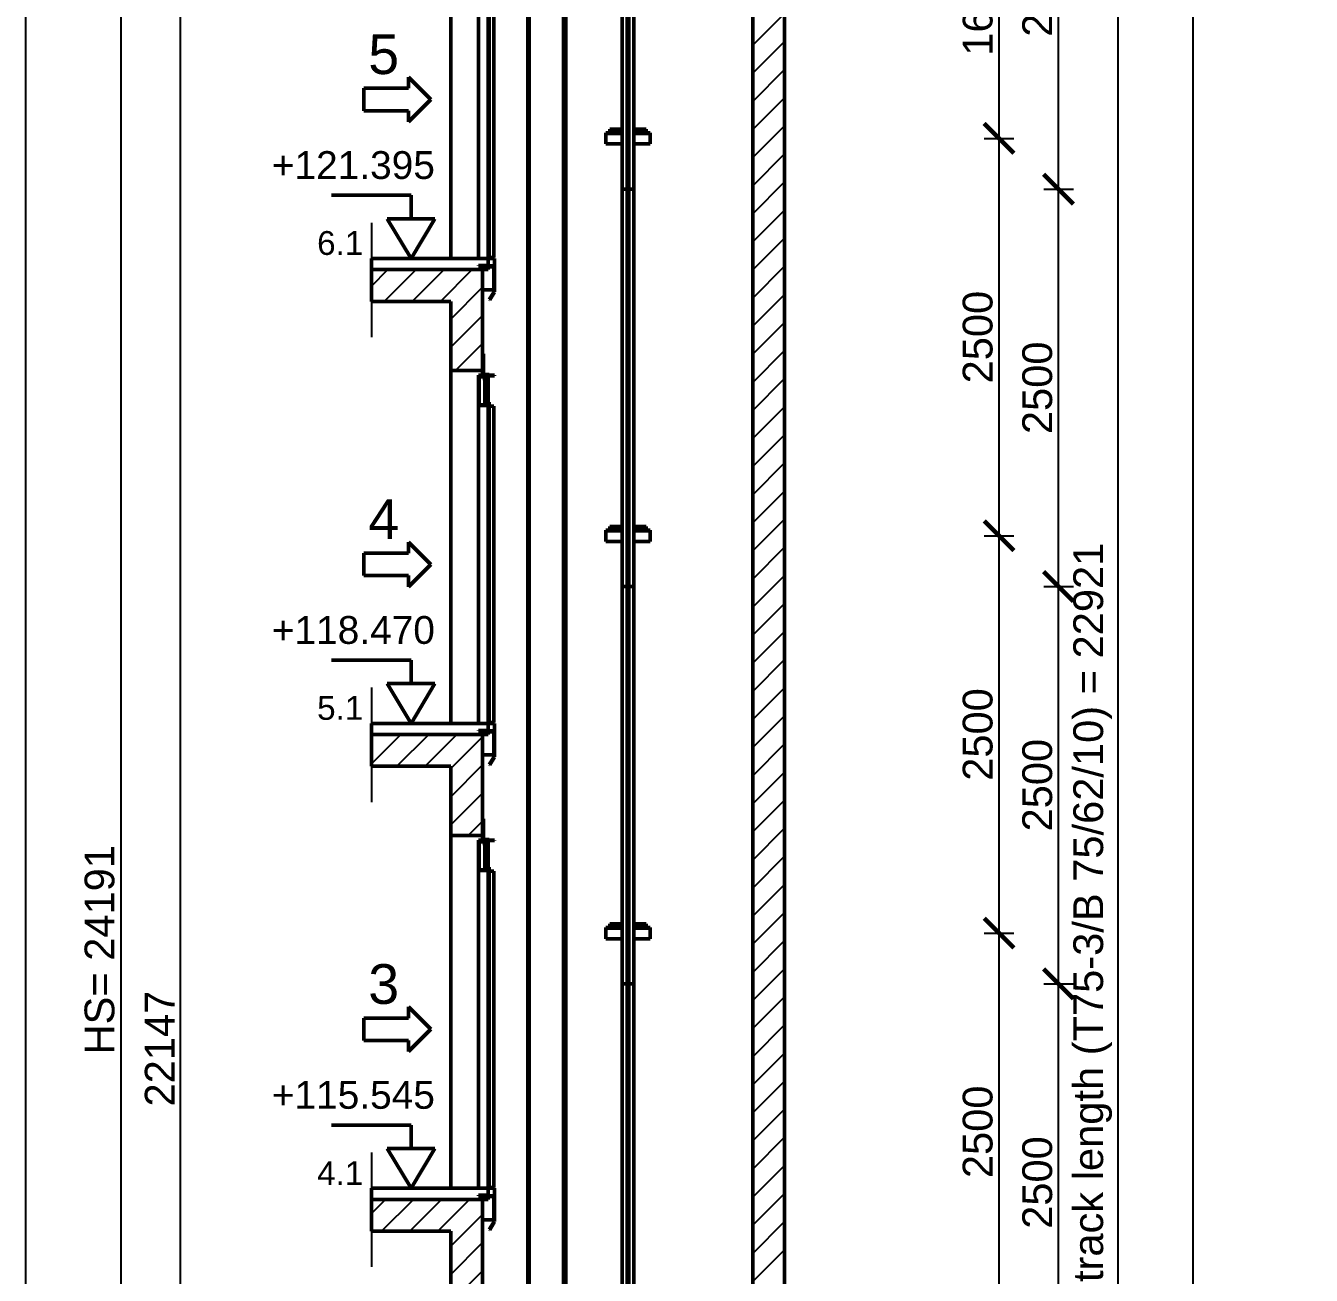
# Model space of a CAD drawing. Header units: millimetres. Extents: x -2854 to 202754, y -48725 to 27067.
# Drawn here: x 23936 to 32026, y 11479 to 19340 of the extents above; entities that cross this region are included whole.
import ezdxf
from ezdxf.enums import TextEntityAlignment as Align

# ---------------------------------------------------------------- set-up
doc = ezdxf.new("R2010")
doc.units = ezdxf.units.MM
doc.linetypes.add('AM_ISO08W050', pattern=[18, 12, -1.5, 3, -1.5])
for name, color, linetype, lineweight in [('AM_0', 7, 'Continuous', 50), ('AM_5', 3, 'Continuous', 25), ('AM_8', 1, 'Continuous', 25), ('LDCar-AM_0', 7, 'Continuous', 50), ('LDCar-AM_4', 3, 'Continuous', 25), ('LDDoorFixingPoints-AM_0', 7, 'Continuous', 50), ('LDElectricalComponents-AM_0', 7, 'Continuous', 50), ('LDGuides-AM_0', 7, 'Continuous', 50), ('LDRailBrackets-AM_0', 7, 'Continuous', 50), ('LDShaft-AM_0', 7, 'Continuous', 50), ('LDShaft-AM_4', 3, 'Continuous', 25), ('LDShaft-AM_5', 3, 'Continuous', 25), ('LDShaft-AM_7', 4, 'AM_ISO08W050', 25)]:
    doc.layers.add(name, color=color, linetype=linetype, lineweight=lineweight)
doc.layers.add('AM_VIEWS', color=1, linetype='Continuous', lineweight=25, plot=False)
doc.styles.add('LD', font='ARIALUNI.ttf')
doc.dimstyles.new('LIFT', dxfattribs={"dimtxt": 2.5, "dimasz": 2.5, "dimexe": 1.25, "dimexo": 0, "dimgap": 0.5, "dimtad": 1, "dimdec": 0, "dimzin": 1, "dimdsep": 46, "dimtxsty": 'LD', "dimblk": 'ARCHTICK', "dimcen": 0, "dimdle": 1, "dimclrd": 3, "dimclre": 3, "dimclrt": 4, "dimadec": 0, "dimazin": 0, "dimtp": 0.1, "dimtm": 0.1, "dimtfac": 0.71, "dimtdec": 0, "dimtix": 1, "dimtmove": 0, "dimatfit": 3, "dimfxl": 1, "dimtolj": 1, "dimarcsym": 0})

# ---------------------------------------------------------------- blocks, each defined once
blk = doc.blocks.new('LD_20260610085845_000000CB')
at = {"layer": 'LDShaft-AM_0'}
for p, q in [((1900, 0), (1900, 24391)), ((1700, 24191), (1700, 0)), ((-200, 18665), (-200, 16445)), ((-200, 16375), (-700, 16375)), ((-700, 16375), (-700, 16175)), ((-80, 16375), (-200, 16375)), ((0, 16375), (-80, 16375)), ((0, 15740), (0, 16375)), ((-700, 16175), (-200, 16175)), ((-200, 16175), (-200, 15740)), ((-200, 15740), (-200, 13520)), ((-200, 15740), (-80, 15740)), ((-80, 15740), (0, 15740)), ((0, 15710), (0, 15740)), ((-200, 13450), (-700, 13450)), ((-700, 13450), (-700, 13250)), ((-80, 13450), (-200, 13450)), ((0, 13450), (-80, 13450)), ((0, 12815), (0, 13450)), ((-700, 13250), (-200, 13250)), ((-200, 13250), (-200, 12815)), ((-200, 12815), (-200, 10595)), ((-200, 12815), (-80, 12815)), ((-80, 12815), (0, 12815)), ((0, 12785), (0, 12815)), ((-200, 10525), (-700, 10525)), ((-700, 10525), (-700, 10325)), ((-80, 10525), (-200, 10525)), ((0, 10525), (-80, 10525)), ((0, 9890), (0, 10525)), ((-700, 10325), (-200, 10325)), ((-200, 10325), (-200, 9890))]:
    blk.add_line(p, q, dxfattribs=at)
blk = doc.blocks.new('LD_20260610085845_000000EB')
at = {"layer": 'LDShaft-AM_4'}
blk.add_line((-700, 225), (-700, -495), dxfattribs=at)
blk = doc.blocks.new('LD_20260610085845_000000EC')
at = {"layer": 'LDShaft-AM_0'}
for p, q in [((35, 0), (0, 0)), ((0, 0), (0, -1)), ((35, -1), (35, 0)), ((0, -1), (35, -1)), ((0, -22.5), (0, -151)), ((71, -1), (35, -1)), ((71, -5), (35, -5)), ((35, -5), (71, -5)), ((71, -5), (71, -1)), ((71, -151), (71, -5)), ((0, -151), (71, -151))]:
    blk.add_line(p, q, dxfattribs=at)
blk = doc.blocks.new('LD_20260610085845_000000ED')
at = {"layer": 'LDCar-AM_0'}
for p, q in [((0, 2190), (0, 2000)), ((30, 2190), (0, 2190)), ((3, 2003), (3, 2187)), ((3, 2187), (27, 2187)), ((27, 2187), (27, 2170)), ((40, 2190), (30, 2190)), ((30, 2170), (30, 2190)), ((40, 2190), (40, 2010)), ((100, 2190), (40, 2190)), ((43, 2010), (43, 2187)), ((43, 2187), (100, 2187)), ((60, 2003), (60, 2187)), ((100, 2187), (100, 2190)), ((27, 2170), (30, 2170)), ((0, 2000), (0, 0)), ((0, 2000), (66.5, 2000)), ((63.5, 2003), (3, 2003)), ((40, 2010), (43, 2010)), ((60, 0), (60, 2000)), ((66.5, 2020), (63.5, 2020)), ((63.5, 2020), (63.5, 2003)), ((66.5, 2000), (66.5, 2020)), ((66.5, 1995), (66.5, 5)), ((95, 1995), (66.5, 1995)), ((95, 5), (95, 1995)), ((0, 0), (60, 0)), ((100, 0), (60, 0)), ((60, 0), (60, -44.5)), ((66.5, 5), (95, 5)), ((100, -47.5), (100, 0)), ((60, -44.5), (0, -44.5)), ((0, -44.5), (0, -47.5)), ((0, -47.5), (60, -47.5)), ((60, -47.5), (97, -47.5)), ((97, -47.5), (97, -210)), ((100, -210), (100, -47.5)), ((97.2, -210.2), (67.2, -259.2)), ((69.8, -260.8), (99.8, -211.8)), ((97, -210), (100, -210)), ((99.8, -211.8), (97.2, -210.2)), ((67.2, -259.2), (69.8, -260.8))]:
    blk.add_line(p, q, dxfattribs=at)
blk = doc.blocks.new('LD_20260610085845_000000EF')
at = {"layer": 'LDDoorFixingPoints-AM_0'}
for p, q in [((5, 35), (1, 35)), ((1, 35), (1, -100)), ((5, 35), (1, 35)), ((1, 35), (1, -100)), ((5, -96), (5, 35)), ((5, -96), (5, 35)), ((1, -100), (41, -100)), ((1, -100), (41, -100)), ((41, -96), (5, -96)), ((41, -96), (5, -96)), ((41, -100), (41, -96)), ((41, -100), (41, -96))]:
    blk.add_line(p, q, dxfattribs=at)
blk = doc.blocks.new('LD_20260610085845_000000F0')
at = {"layer": 'LDShaft-AM_0'}
for p, q in [((-200, 0), (-700, 0)), ((-700, 0), (-700, -70)), ((-80, 0), (-200, 0)), ((0, 0), (-80, 0)), ((35, 0), (0, 0)), ((35, -70), (35, 0)), ((-700, -70), (-200, -70)), ((-200, -70), (-80, -70)), ((-80, -70), (0, -70)), ((0, -70), (35, -70))]:
    blk.add_line(p, q, dxfattribs=at)
blk = doc.blocks.new('LD_ENTRY_FLOOR_L')
for p, q in [((-150, 250), (0, 0)), ((0, 0), (150, 250))]:
    blk.add_line(p, q)
at = {"layer": 'AM_0'}
for p, q in [((0, 397.7), (-500, 397.7)), ((0, 250), (0, 397.7)), ((150, 250), (-150, 250))]:
    blk.add_line(p, q, dxfattribs=at)
blk = doc.blocks.new('LD_20260610085845_000000F2')
at = {"layer": 'LDCar-AM_0'}
blk.add_blockref('LD_ENTRY_FLOOR_L', (0, 0), dxfattribs=at)
at = {"layer": 'LDCar-AM_0', "style": 'LD'}
blk.add_text('+115.545', height=175, dxfattribs=at).set_placement((150, 500), align=Align.RIGHT)
blk = doc.blocks.new('LD_ENTRY_L')
for p, q in [((0, 0), (-140.6, 140.6)), ((-140.6, 70.3), (-140.6, 140.6)), ((-421.5, -70.3), (-421.5, 70.3)), ((-140.6, 70.3), (-421.5, 70.3)), ((0, 0), (-140.6, -140.6)), ((-140.6, -70.3), (-421.5, -70.3)), ((-140.6, -140.6), (-140.6, -70.3))]:
    blk.add_line(p, q)
blk = doc.blocks.new('LD_20260610085845_000000F3')
at = {"layer": 'LDCar-AM_0'}
blk.add_blockref('LD_ENTRY_L', (0, 0), dxfattribs=at)
at = {"layer": 'LDCar-AM_0', "style": 'LD'}
blk.add_text('3', height=250, dxfattribs=at).set_placement((-200, 160), align=Align.RIGHT)
blk = doc.blocks.new('LD_20260610085845_000000F4')
at = {"layer": 'LDShaft-AM_4'}
blk.add_line((-700, 225), (-700, -495), dxfattribs=at)
blk = doc.blocks.new('LD_20260610085845_000000F5')
at = {"layer": 'LDShaft-AM_0'}
for p, q in [((35, 0), (0, 0)), ((0, 0), (0, -1)), ((35, -1), (35, 0)), ((0, -1), (35, -1)), ((0, -22.5), (0, -151)), ((71, -1), (35, -1)), ((71, -5), (35, -5)), ((35, -5), (71, -5)), ((71, -5), (71, -1)), ((71, -151), (71, -5)), ((0, -151), (71, -151))]:
    blk.add_line(p, q, dxfattribs=at)
blk = doc.blocks.new('LD_20260610085845_000000F6')
at = {"layer": 'LDCar-AM_0'}
for p, q in [((0, 2190), (0, 2000)), ((30, 2190), (0, 2190)), ((3, 2003), (3, 2187)), ((3, 2187), (27, 2187)), ((27, 2187), (27, 2170)), ((40, 2190), (30, 2190)), ((30, 2170), (30, 2190)), ((40, 2190), (40, 2010)), ((100, 2190), (40, 2190)), ((43, 2010), (43, 2187)), ((43, 2187), (100, 2187)), ((60, 2003), (60, 2187)), ((100, 2187), (100, 2190)), ((27, 2170), (30, 2170)), ((0, 2000), (0, 0)), ((0, 2000), (66.5, 2000)), ((63.5, 2003), (3, 2003)), ((40, 2010), (43, 2010)), ((60, 0), (60, 2000)), ((66.5, 2020), (63.5, 2020)), ((63.5, 2020), (63.5, 2003)), ((66.5, 2000), (66.5, 2020)), ((66.5, 1995), (66.5, 5)), ((95, 1995), (66.5, 1995)), ((95, 5), (95, 1995)), ((0, 0), (60, 0)), ((100, 0), (60, 0)), ((60, 0), (60, -44.5)), ((66.5, 5), (95, 5)), ((100, -47.5), (100, 0)), ((60, -44.5), (0, -44.5)), ((0, -44.5), (0, -47.5)), ((0, -47.5), (60, -47.5)), ((60, -47.5), (97, -47.5)), ((97, -47.5), (97, -210)), ((100, -210), (100, -47.5)), ((97.2, -210.2), (67.2, -259.2)), ((69.8, -260.8), (99.8, -211.8)), ((97, -210), (100, -210)), ((99.8, -211.8), (97.2, -210.2)), ((67.2, -259.2), (69.8, -260.8))]:
    blk.add_line(p, q, dxfattribs=at)
blk = doc.blocks.new('LD_20260610085845_000000F8')
at = {"layer": 'LDDoorFixingPoints-AM_0'}
for p, q in [((5, 35), (1, 35)), ((1, 35), (1, -100)), ((5, 35), (1, 35)), ((1, 35), (1, -100)), ((5, -96), (5, 35)), ((5, -96), (5, 35)), ((1, -100), (41, -100)), ((1, -100), (41, -100)), ((41, -96), (5, -96)), ((41, -96), (5, -96)), ((41, -100), (41, -96)), ((41, -100), (41, -96))]:
    blk.add_line(p, q, dxfattribs=at)
blk = doc.blocks.new('LD_20260610085845_000000F9')
at = {"layer": 'LDShaft-AM_0'}
for p, q in [((-200, 0), (-700, 0)), ((-700, 0), (-700, -70)), ((-80, 0), (-200, 0)), ((0, 0), (-80, 0)), ((35, 0), (0, 0)), ((35, -70), (35, 0)), ((-700, -70), (-200, -70)), ((-200, -70), (-80, -70)), ((-80, -70), (0, -70)), ((0, -70), (35, -70))]:
    blk.add_line(p, q, dxfattribs=at)
blk = doc.blocks.new('LD_20260610085845_000000FB')
at = {"layer": 'LDCar-AM_0'}
blk.add_blockref('LD_ENTRY_L', (0, 0), dxfattribs=at)
at = {"layer": 'LDCar-AM_0', "style": 'LD'}
blk.add_text('4', height=250, dxfattribs=at).set_placement((-200, 160), align=Align.RIGHT)
blk = doc.blocks.new('LD_20260610085845_000000FC')
at = {"layer": 'LDCar-AM_0'}
blk.add_blockref('LD_ENTRY_FLOOR_L', (0, 0), dxfattribs=at)
at = {"layer": 'LDCar-AM_0', "style": 'LD'}
blk.add_text('+118.470', height=175, dxfattribs=at).set_placement((150, 500), align=Align.RIGHT)
blk = doc.blocks.new('LD_20260610085845_000000FD')
at = {"layer": 'LDShaft-AM_4'}
blk.add_line((-700, 225), (-700, -495), dxfattribs=at)
blk = doc.blocks.new('LD_20260610085845_000000FE')
at = {"layer": 'LDShaft-AM_0'}
for p, q in [((35, 0), (0, 0)), ((0, 0), (0, -1)), ((35, -1), (35, 0)), ((0, -1), (35, -1)), ((0, -22.5), (0, -151)), ((71, -1), (35, -1)), ((71, -5), (35, -5)), ((35, -5), (71, -5)), ((71, -5), (71, -1)), ((71, -151), (71, -5)), ((0, -151), (71, -151))]:
    blk.add_line(p, q, dxfattribs=at)
blk = doc.blocks.new('LD_20260610085845_000000FF')
at = {"layer": 'LDCar-AM_0'}
for p, q in [((0, 2190), (0, 2000)), ((30, 2190), (0, 2190)), ((3, 2003), (3, 2187)), ((3, 2187), (27, 2187)), ((27, 2187), (27, 2170)), ((40, 2190), (30, 2190)), ((30, 2170), (30, 2190)), ((40, 2190), (40, 2010)), ((100, 2190), (40, 2190)), ((43, 2010), (43, 2187)), ((43, 2187), (100, 2187)), ((60, 2003), (60, 2187)), ((100, 2187), (100, 2190)), ((27, 2170), (30, 2170)), ((0, 2000), (0, 0)), ((0, 2000), (66.5, 2000)), ((63.5, 2003), (3, 2003)), ((40, 2010), (43, 2010)), ((60, 0), (60, 2000)), ((66.5, 2020), (63.5, 2020)), ((63.5, 2020), (63.5, 2003)), ((66.5, 2000), (66.5, 2020)), ((66.5, 1995), (66.5, 5)), ((95, 1995), (66.5, 1995)), ((95, 5), (95, 1995)), ((0, 0), (60, 0)), ((100, 0), (60, 0)), ((60, 0), (60, -44.5)), ((66.5, 5), (95, 5)), ((100, -47.5), (100, 0)), ((60, -44.5), (0, -44.5)), ((0, -44.5), (0, -47.5)), ((0, -47.5), (60, -47.5)), ((60, -47.5), (97, -47.5)), ((97, -47.5), (97, -210)), ((100, -210), (100, -47.5)), ((97.2, -210.2), (67.2, -259.2)), ((69.8, -260.8), (99.8, -211.8)), ((97, -210), (100, -210)), ((99.8, -211.8), (97.2, -210.2)), ((67.2, -259.2), (69.8, -260.8))]:
    blk.add_line(p, q, dxfattribs=at)
blk = doc.blocks.new('LD_20260610085845_00000102')
at = {"layer": 'LDShaft-AM_0'}
for p, q in [((-200, 0), (-700, 0)), ((-700, 0), (-700, -70)), ((-80, 0), (-200, 0)), ((0, 0), (-80, 0)), ((35, 0), (0, 0)), ((35, -70), (35, 0)), ((-700, -70), (-200, -70)), ((-200, -70), (-80, -70)), ((-80, -70), (0, -70)), ((0, -70), (35, -70))]:
    blk.add_line(p, q, dxfattribs=at)
blk = doc.blocks.new('LD_20260610085845_00000104')
at = {"layer": 'LDCar-AM_0'}
blk.add_blockref('LD_ENTRY_FLOOR_L', (0, 0), dxfattribs=at)
at = {"layer": 'LDCar-AM_0', "style": 'LD'}
blk.add_text('+121.395', height=175, dxfattribs=at).set_placement((150, 500), align=Align.RIGHT)
blk = doc.blocks.new('LD_20260610085845_00000105')
at = {"layer": 'LDCar-AM_0'}
blk.add_blockref('LD_ENTRY_L', (0, 0), dxfattribs=at)
at = {"layer": 'LDCar-AM_0', "style": 'LD'}
blk.add_text('5', height=250, dxfattribs=at).set_placement((-200, 160), align=Align.RIGHT)
blk = doc.blocks.new('LD_20260610085845_0000010E')
at = {"layer": 'AM_0'}
for p, q in [((-631, 22297), (-631, 171)), ((-621, 171), (-621, 22297))]:
    blk.add_line(p, q, dxfattribs=at)
blk = doc.blocks.new('LD_20260610085845_0000010F')
at = {"layer": 'LDShaft-AM_7'}
blk.add_line((0, -20061), (0, 4980), dxfattribs=at)
blk = doc.blocks.new('LD_20260610085845_00000111')
at = {"layer": 'LDElectricalComponents-AM_0'}
for p, q in [((-400, 22855), (-400, 220)), ((-384, 220), (-384, 22855))]:
    blk.add_line(p, q, dxfattribs=at)
blk = doc.blocks.new('LD_20260610085845_00000117')
at = {"layer": 'LDGuides-AM_0'}
for p, q in [((-5, 1250), (-37.5, 1250)), ((-37.5, 1250), (-37.5, -1250)), ((-5, -1250), (-5, 1250)), ((5, 1250), (-5, 1250)), ((-5, 1250), (-5, -1250)), ((37.5, 1250), (5, 1250)), ((5, 1250), (5, -1250)), ((5, -1250), (5, 1250)), ((37.5, -1250), (37.5, 1250)), ((-37.5, -1250), (-5, -1250)), ((-5, -1250), (5, -1250)), ((5, -1250), (37.5, -1250))]:
    blk.add_line(p, q, dxfattribs=at)
blk = doc.blocks.new('LD_20260610085845_0000011E')
at = {"layer": 'LDGuides-AM_0'}
for p, q in [((-5, 1250), (-37.5, 1250)), ((-37.5, 1250), (-37.5, -1250)), ((5, 1250), (-5, 1250)), ((-5, 1250), (-5, -1250)), ((-5, -1250), (-5, 1250)), ((5, -1250), (5, 1250)), ((37.5, 1250), (5, 1250)), ((5, 1250), (5, -1250)), ((37.5, -1250), (37.5, 1250)), ((-37.5, -1250), (-5, -1250)), ((-5, -1250), (5, -1250)), ((5, -1250), (37.5, -1250))]:
    blk.add_line(p, q, dxfattribs=at)
blk = doc.blocks.new('LD_20260610085845_00000122')
at = {"layer": 'LDGuides-AM_0'}
for p, q in [((-5, 1250), (-37.5, 1250)), ((-37.5, 1250), (-37.5, -1250)), ((5, 1250), (-5, 1250)), ((-5, 1250), (-5, -1250)), ((-5, -1250), (-5, 1250)), ((5, -1250), (5, 1250)), ((37.5, 1250), (5, 1250)), ((5, 1250), (5, -1250)), ((37.5, -1250), (37.5, 1250)), ((-37.5, -1250), (-5, -1250)), ((-5, -1250), (5, -1250)), ((5, -1250), (37.5, -1250))]:
    blk.add_line(p, q, dxfattribs=at)
blk = doc.blocks.new('LD_20260610085845_00000126')
at = {"layer": 'LDGuides-AM_0'}
for p, q in [((-5, 1250), (-37.5, 1250)), ((-37.5, 1250), (-37.5, -1250)), ((-5, -1250), (-5, 1250)), ((5, 1250), (-5, 1250)), ((-5, 1250), (-5, -1250)), ((37.5, 1250), (5, 1250)), ((5, 1250), (5, -1250)), ((5, -1250), (5, 1250)), ((37.5, -1250), (37.5, 1250)), ((-37.5, -1250), (-5, -1250)), ((-5, -1250), (5, -1250)), ((5, -1250), (37.5, -1250))]:
    blk.add_line(p, q, dxfattribs=at)
blk = doc.blocks.new('LD_20260610085845_00000131')
at = {"layer": 'LDRailBrackets-AM_0'}
for p, q in [((-37.5, 35), (-140, 35)), ((-140, 35), (-140, 31)), ((-37.5, 31), (-140, 31)), ((-140, 31), (-140, -35)), ((-140, 31), (-37.5, 31)), ((-115, 59), (-115, 35)), ((-37.5, 59), (-115, 59)), ((-115, 35), (-37.5, 35)), ((115, 59), (37.5, 59)), ((37.5, 35), (115, 35)), ((140, 35), (37.5, 35)), ((140, 31), (37.5, 31)), ((37.5, 31), (140, 31)), ((115, 35), (115, 59)), ((140, 31), (140, 35)), ((140, -35), (140, 31)), ((-140, -35), (-37.5, -35)), ((37.5, -35), (140, -35))]:
    blk.add_line(p, q, dxfattribs=at)
blk = doc.blocks.new('LD_20260610085845_00000132')
at = {"layer": 'LDRailBrackets-AM_0'}
for p, q in [((-37.5, 35), (-140, 35)), ((-140, 35), (-140, 31)), ((-37.5, 31), (-140, 31)), ((-140, 31), (-140, -35)), ((-140, 31), (-37.5, 31)), ((-115, 59), (-115, 35)), ((-37.5, 59), (-115, 59)), ((-115, 35), (-37.5, 35)), ((115, 59), (37.5, 59)), ((140, 35), (37.5, 35)), ((37.5, 35), (115, 35)), ((140, 31), (37.5, 31)), ((37.5, 31), (140, 31)), ((115, 35), (115, 59)), ((140, 31), (140, 35)), ((140, -35), (140, 31)), ((-140, -35), (-37.5, -35)), ((37.5, -35), (140, -35))]:
    blk.add_line(p, q, dxfattribs=at)
blk = doc.blocks.new('LD_20260610085845_00000136')
at = {"layer": 'LDRailBrackets-AM_0'}
for p, q in [((-37.5, 35), (-140, 35)), ((-140, 35), (-140, 31)), ((-37.5, 31), (-140, 31)), ((-140, 31), (-140, -35)), ((-140, 31), (-37.5, 31)), ((-115, 59), (-115, 35)), ((-37.5, 59), (-115, 59)), ((-115, 35), (-37.5, 35)), ((115, 59), (37.5, 59)), ((37.5, 35), (115, 35)), ((140, 35), (37.5, 35)), ((140, 31), (37.5, 31)), ((37.5, 31), (140, 31)), ((115, 35), (115, 59)), ((140, 31), (140, 35)), ((140, -35), (140, 31)), ((-140, -35), (-37.5, -35)), ((37.5, -35), (140, -35))]:
    blk.add_line(p, q, dxfattribs=at)
blk = doc.blocks.new('LD_20260610085845_0000013D')
at = {"layer": 'AM_8'}
for p, q in [((1700, 17786.7), (1900, 17986.7)), ((1700, 17609.9), (1900, 17809.9)), ((1700, 17433.1), (1900, 17633.1)), ((1700, 17256.3), (1900, 17456.3)), ((1700, 17079.6), (1900, 17279.6)), ((1700, 16902.8), (1900, 17102.8)), ((1700, 16726), (1900, 16926)), ((1700, 16549.2), (1900, 16749.2)), ((1700, 16372.5), (1900, 16572.5)), ((-700, 16270.6), (-595.6, 16375)), ((-618.8, 16175), (-418.8, 16375)), ((-442, 16175), (-242, 16375)), ((-265.2, 16175), (-65.2, 16375)), ((1700, 16195.7), (1900, 16395.7)), ((-200, 16063.5), (0, 16263.5)), ((1700, 16018.9), (1900, 16218.9)), ((-200, 15886.7), (0, 16086.7)), ((1700, 15842.1), (1900, 16042.1)), ((-169.9, 15740), (0, 15909.9)), ((1700, 15665.4), (1900, 15865.4)), ((1700, 15488.6), (1900, 15688.6)), ((1700, 15311.8), (1900, 15511.8)), ((1700, 15135), (1900, 15335)), ((1700, 14958.3), (1900, 15158.3)), ((1700, 14781.5), (1900, 14981.5)), ((1700, 14604.7), (1900, 14804.7)), ((1700, 14427.9), (1900, 14627.9)), ((1700, 14251.1), (1900, 14451.1)), ((1700, 14074.4), (1900, 14274.4)), ((1700, 13897.6), (1900, 14097.6)), ((1700, 13720.8), (1900, 13920.8)), ((1700, 13544), (1900, 13744)), ((1700, 13367.3), (1900, 13567.3)), ((-700, 13265.4), (-515.4, 13450)), ((-700, 13442.1), (-692.1, 13450)), ((-538.6, 13250), (-338.6, 13450)), ((-361.8, 13250), (-161.8, 13450)), ((-200, 13235), (0, 13435)), ((1700, 13190.5), (1900, 13390.5)), ((-200, 13058.3), (0, 13258.3)), ((1700, 13013.7), (1900, 13213.7)), ((-200, 12881.5), (0, 13081.5)), ((1700, 12836.9), (1900, 13036.9)), ((-89.7, 12815), (0, 12904.7)), ((1700, 12660.2), (1900, 12860.2)), ((1700, 12483.4), (1900, 12683.4)), ((1700, 12306.6), (1900, 12506.6)), ((1700, 12129.8), (1900, 12329.8)), ((1700, 11953), (1900, 12153)), ((1700, 11776.3), (1900, 11976.3)), ((1700, 11599.5), (1900, 11799.5)), ((1700, 11422.7), (1900, 11622.7)), ((1700, 11245.9), (1900, 11445.9)), ((1700, 11069.2), (1900, 11269.2)), ((1700, 10892.4), (1900, 11092.4)), ((1700, 10715.6), (1900, 10915.6)), ((1700, 10538.8), (1900, 10738.8)), ((-700, 10436.9), (-611.9, 10525)), ((-635.2, 10325), (-435.2, 10525)), ((-458.4, 10325), (-258.4, 10525)), ((-281.6, 10325), (-81.6, 10525)), ((1700, 10362.1), (1900, 10562.1)), ((-200, 10229.8), (0, 10429.8)), ((1700, 10185.3), (1900, 10385.3)), ((-200, 10053), (0, 10253)), ((1700, 10008.5), (1900, 10208.5)), ((-186.3, 9890), (0, 10076.3))]:
    blk.add_line(p, q, dxfattribs=at)
blk = doc.blocks.new('_ArchTick')
at = {"color": 0, "linetype": 'ByBlock', "const_width": 0.15}
blk.add_lwpolyline([(-0.5, -0.5), (0.5, 0.5)], dxfattribs=at)
blk = doc.blocks.new('*D2749')
at = {"layer": 'AM_5', "color": 3, "lineweight": -2, "transparency": 16777216}
for p, q in [((30811.2, 1382.2), (30811.2, 24453.2)), ((27726.2, 24378.2), (30904.9, 24378.2)), ((27726.2, 1457.2), (30904.9, 1457.2))]:
    blk.add_line(p, q, dxfattribs=at)
at = {"layer": 'Defpoints', "color": 0, "transparency": 16777216}
for p in [(27726.2, 24378.2), (30811.2, 24378.2), (27726.2, 1457.2)]:
    blk.add_point(p, dxfattribs=at)
at = {"layer": 'AM_5', "color": 3, "lineweight": -2, "transparency": 16777216, "xscale": 187.5, "yscale": 187.5, "zscale": 187.5}
for p, rotation in [((30811.2, 24378.2), 90), ((30811.2, 1457.2), 270)]:
    blk.add_blockref('_ArchTick', p, dxfattribs=dict(at, rotation=rotation))
at = {"layer": 'AM_5', "color": 4, "transparency": 16777216, "insert": (30650.8, 12917.7), "char_height": 187.5, "attachment_point": 5, "rotation": 90, "style": 'LD'}
blk.add_mtext('\\A1;Car Guide rail track length (T75-3/B 75/62/10) = 22921', dxfattribs=at)
blk = doc.blocks.new('*D2750')
at = {"layer": 'Defpoints', "color": 0, "transparency": 16777216}
for p in [(30342.4, 18312.2), (30436.2, 18312.2), (30342.4, 15812.2)]:
    blk.add_point(p, dxfattribs=at)
at = {"layer": 'LDShaft-AM_5', "color": 3, "lineweight": -2, "transparency": 16777216}
for p, q in [((30436.2, 15737.2), (30436.2, 18387.2)), ((30342.4, 18312.2), (30529.9, 18312.2)), ((30342.4, 15812.2), (30529.9, 15812.2))]:
    blk.add_line(p, q, dxfattribs=at)
at = {"layer": 'LDShaft-AM_5', "color": 3, "lineweight": -2, "transparency": 16777216, "xscale": 187.5, "yscale": 187.5, "zscale": 187.5}
for p, rotation in [((30436.2, 18312.2), 90), ((30436.2, 15812.2), 270)]:
    blk.add_blockref('_ArchTick', p, dxfattribs=dict(at, rotation=rotation))
at = {"layer": 'LDShaft-AM_5', "color": 4, "transparency": 16777216, "insert": (30302.9, 17062.2), "char_height": 187.5, "attachment_point": 5, "rotation": 90, "style": 'LD'}
blk.add_mtext('\\A1;2500', dxfattribs=at)
blk = doc.blocks.new('*D2755')
at = {"layer": 'Defpoints', "color": 0, "transparency": 16777216}
for p in [(24911.2, 23978.2), (25004.9, 23978.2), (27720.2, 1831.2)]:
    blk.add_point(p, dxfattribs=at)
at = {"layer": 'LDShaft-AM_5', "color": 3, "lineweight": -2, "transparency": 16777216}
for p, q in [((24911.2, 1756.2), (24911.2, 24053.2)), ((25004.9, 23978.2), (24817.4, 23978.2)), ((27720.2, 1831.2), (24817.4, 1831.2))]:
    blk.add_line(p, q, dxfattribs=at)
at = {"layer": 'LDShaft-AM_5', "color": 3, "lineweight": -2, "transparency": 16777216, "xscale": 187.5, "yscale": 187.5, "zscale": 187.5}
for p, rotation in [((24911.2, 23978.2), 90), ((24911.2, 1831.2), 270)]:
    blk.add_blockref('_ArchTick', p, dxfattribs=dict(at, rotation=rotation))
at = {"layer": 'LDShaft-AM_5', "color": 4, "transparency": 16777216, "insert": (24779.5, 12904.7), "char_height": 187.5, "attachment_point": 5, "rotation": 90, "style": 'LD'}
blk.add_mtext('\\A1;22147', dxfattribs=at)
blk = doc.blocks.new('*D2760')
at = {"layer": 'Defpoints', "color": 0, "transparency": 16777216}
for p in [(30342.4, 13312.2), (30436.2, 13312.2), (30342.4, 10812.2)]:
    blk.add_point(p, dxfattribs=at)
at = {"layer": 'LDShaft-AM_5', "color": 3, "lineweight": -2, "transparency": 16777216}
for p, q in [((30436.2, 10737.2), (30436.2, 13387.2)), ((30342.4, 13312.2), (30529.9, 13312.2)), ((30342.4, 10812.2), (30529.9, 10812.2))]:
    blk.add_line(p, q, dxfattribs=at)
at = {"layer": 'LDShaft-AM_5', "color": 3, "lineweight": -2, "transparency": 16777216, "xscale": 187.5, "yscale": 187.5, "zscale": 187.5}
for p, rotation in [((30436.2, 13312.2), 90), ((30436.2, 10812.2), 270)]:
    blk.add_blockref('_ArchTick', p, dxfattribs=dict(at, rotation=rotation))
at = {"layer": 'LDShaft-AM_5', "color": 4, "transparency": 16777216, "insert": (30302.9, 12062.2), "char_height": 187.5, "attachment_point": 5, "rotation": 90, "style": 'LD'}
blk.add_mtext('\\A1;2500', dxfattribs=at)
blk = doc.blocks.new('*D2761')
at = {"layer": 'Defpoints', "color": 0, "transparency": 16777216}
for p in [(30342.4, 15812.2), (30436.2, 15812.2), (30342.4, 13312.2)]:
    blk.add_point(p, dxfattribs=at)
at = {"layer": 'LDShaft-AM_5', "color": 3, "lineweight": -2, "transparency": 16777216}
for p, q in [((30436.2, 13237.2), (30436.2, 15887.2)), ((30342.4, 15812.2), (30529.9, 15812.2)), ((30342.4, 13312.2), (30529.9, 13312.2))]:
    blk.add_line(p, q, dxfattribs=at)
at = {"layer": 'LDShaft-AM_5', "color": 3, "lineweight": -2, "transparency": 16777216, "xscale": 187.5, "yscale": 187.5, "zscale": 187.5}
for p, rotation in [((30436.2, 15812.2), 90), ((30436.2, 13312.2), 270)]:
    blk.add_blockref('_ArchTick', p, dxfattribs=dict(at, rotation=rotation))
at = {"layer": 'LDShaft-AM_5', "color": 4, "transparency": 16777216, "insert": (30302.9, 14562.2), "char_height": 187.5, "attachment_point": 5, "rotation": 90, "style": 'LD'}
blk.add_mtext('\\A1;2500', dxfattribs=at)
blk = doc.blocks.new('*D2762')
at = {"layer": 'Defpoints', "color": 0, "transparency": 16777216}
for p in [(30342.4, 20812.2), (30436.2, 20812.2), (30342.4, 18312.2)]:
    blk.add_point(p, dxfattribs=at)
at = {"layer": 'LDShaft-AM_5', "color": 3, "lineweight": -2, "transparency": 16777216}
for p, q in [((30436.2, 18237.2), (30436.2, 20887.2)), ((30342.4, 20812.2), (30529.9, 20812.2)), ((30342.4, 18312.2), (30529.9, 18312.2))]:
    blk.add_line(p, q, dxfattribs=at)
at = {"layer": 'LDShaft-AM_5', "color": 3, "lineweight": -2, "transparency": 16777216, "xscale": 187.5, "yscale": 187.5, "zscale": 187.5}
for p, rotation in [((30436.2, 20812.2), 90), ((30436.2, 18312.2), 270)]:
    blk.add_blockref('_ArchTick', p, dxfattribs=dict(at, rotation=rotation))
at = {"layer": 'LDShaft-AM_5', "color": 4, "transparency": 16777216, "insert": (30302.9, 19562.2), "char_height": 187.5, "attachment_point": 5, "rotation": 90, "style": 'LD'}
blk.add_mtext('\\A1;2500', dxfattribs=at)
blk = doc.blocks.new('*D2766')
at = {"layer": 'AM_5', "color": 3, "lineweight": -2, "transparency": 16777216}
for p, q in [((24536.2, 1356.2), (24536.2, 25697.2)), ((26811.2, 25622.2), (24442.4, 25622.2)), ((26811.2, 1431.2), (24442.4, 1431.2))]:
    blk.add_line(p, q, dxfattribs=at)
at = {"layer": 'Defpoints', "color": 0, "transparency": 16777216}
for p in [(24536.2, 25622.2), (26811.2, 25622.2), (26811.2, 1431.2)]:
    blk.add_point(p, dxfattribs=at)
at = {"layer": 'AM_5', "color": 3, "lineweight": -2, "transparency": 16777216, "xscale": 187.5, "yscale": 187.5, "zscale": 187.5}
for p, rotation in [((24536.2, 25622.2), 90), ((24536.2, 1431.2), 270)]:
    blk.add_blockref('_ArchTick', p, dxfattribs=dict(at, rotation=rotation))
at = {"layer": 'AM_5', "color": 4, "transparency": 16777216, "insert": (24401.7, 13526.7), "char_height": 187.5, "attachment_point": 5, "rotation": 90, "style": 'LD'}
blk.add_mtext('\\A1;HS= 24191', dxfattribs=at)
blk = doc.blocks.new('*D2769')
at = {"layer": 'Defpoints', "color": 0, "transparency": 16777216}
for p in [(29967.4, 13631.2), (30061.2, 13631.2), (29967.4, 11131.2)]:
    blk.add_point(p, dxfattribs=at)
at = {"layer": 'LDShaft-AM_5', "color": 3, "lineweight": -2, "transparency": 16777216}
for p, q in [((30061.2, 11056.2), (30061.2, 13706.2)), ((29967.4, 13631.2), (30154.9, 13631.2)), ((29967.4, 11131.2), (30154.9, 11131.2))]:
    blk.add_line(p, q, dxfattribs=at)
at = {"layer": 'LDShaft-AM_5', "color": 3, "lineweight": -2, "transparency": 16777216, "xscale": 187.5, "yscale": 187.5, "zscale": 187.5}
for p, rotation in [((30061.2, 13631.2), 90), ((30061.2, 11131.2), 270)]:
    blk.add_blockref('_ArchTick', p, dxfattribs=dict(at, rotation=rotation))
at = {"layer": 'LDShaft-AM_5', "color": 4, "transparency": 16777216, "insert": (29927.9, 12381.2), "char_height": 187.5, "attachment_point": 5, "rotation": 90, "style": 'LD'}
blk.add_mtext('\\A1;2500', dxfattribs=at)
blk = doc.blocks.new('*D2772')
at = {"layer": 'Defpoints', "color": 0, "transparency": 16777216}
for p in [(29967.4, 16131.2), (30061.2, 16131.2), (29967.4, 13631.2)]:
    blk.add_point(p, dxfattribs=at)
at = {"layer": 'LDShaft-AM_5', "color": 3, "lineweight": -2, "transparency": 16777216}
for p, q in [((30061.2, 13556.2), (30061.2, 16206.2)), ((29967.4, 16131.2), (30154.9, 16131.2)), ((29967.4, 13631.2), (30154.9, 13631.2))]:
    blk.add_line(p, q, dxfattribs=at)
at = {"layer": 'LDShaft-AM_5', "color": 3, "lineweight": -2, "transparency": 16777216, "xscale": 187.5, "yscale": 187.5, "zscale": 187.5}
for p, rotation in [((30061.2, 16131.2), 90), ((30061.2, 13631.2), 270)]:
    blk.add_blockref('_ArchTick', p, dxfattribs=dict(at, rotation=rotation))
at = {"layer": 'LDShaft-AM_5', "color": 4, "transparency": 16777216, "insert": (29927.9, 14881.2), "char_height": 187.5, "attachment_point": 5, "rotation": 90, "style": 'LD'}
blk.add_mtext('\\A1;2500', dxfattribs=at)
blk = doc.blocks.new('*D2774')
at = {"layer": 'Defpoints', "color": 0, "transparency": 16777216}
for p in [(29967.4, 18631.2), (30061.2, 18631.2), (29967.4, 16131.2)]:
    blk.add_point(p, dxfattribs=at)
at = {"layer": 'LDShaft-AM_5', "color": 3, "lineweight": -2, "transparency": 16777216}
for p, q in [((30061.2, 16056.2), (30061.2, 18706.2)), ((29967.4, 18631.2), (30154.9, 18631.2)), ((29967.4, 16131.2), (30154.9, 16131.2))]:
    blk.add_line(p, q, dxfattribs=at)
at = {"layer": 'LDShaft-AM_5', "color": 3, "lineweight": -2, "transparency": 16777216, "xscale": 187.5, "yscale": 187.5, "zscale": 187.5}
for p, rotation in [((30061.2, 18631.2), 90), ((30061.2, 16131.2), 270)]:
    blk.add_blockref('_ArchTick', p, dxfattribs=dict(at, rotation=rotation))
at = {"layer": 'LDShaft-AM_5', "color": 4, "transparency": 16777216, "insert": (29927.9, 17381.2), "char_height": 187.5, "attachment_point": 5, "rotation": 90, "style": 'LD'}
blk.add_mtext('\\A1;2500', dxfattribs=at)
blk = doc.blocks.new('*D2776')
at = {"layer": 'Defpoints', "color": 0, "transparency": 16777216}
for p in [(29967.4, 20254.2), (30061.2, 20254.2), (29967.4, 18631.2)]:
    blk.add_point(p, dxfattribs=at)
at = {"layer": 'LDShaft-AM_5', "color": 3, "lineweight": -2, "transparency": 16777216}
for p, q in [((30061.2, 18556.2), (30061.2, 20329.2)), ((29967.4, 20254.2), (30154.9, 20254.2)), ((29967.4, 18631.2), (30154.9, 18631.2))]:
    blk.add_line(p, q, dxfattribs=at)
at = {"layer": 'LDShaft-AM_5', "color": 3, "lineweight": -2, "transparency": 16777216, "xscale": 187.5, "yscale": 187.5, "zscale": 187.5}
for p, rotation in [((30061.2, 20254.2), 90), ((30061.2, 18631.2), 270)]:
    blk.add_blockref('_ArchTick', p, dxfattribs=dict(at, rotation=rotation))
at = {"layer": 'LDShaft-AM_5', "color": 4, "transparency": 16777216, "insert": (29927.9, 19442.7), "char_height": 187.5, "attachment_point": 5, "rotation": 90, "style": 'LD'}
blk.add_mtext('\\A1;1623', dxfattribs=at)
blk = doc.blocks.new('LD_20260610085845_00000140')
at = {"layer": 'LDCar-AM_4'}
for p, q in [((-700, 16670), (-700, 15950)), ((-700, 13745), (-700, 13025)), ((-700, 10820), (-700, 10100))]:
    blk.add_line(p, q, dxfattribs=at)

msp = doc.modelspace()

# ---------------------------------------------------------------- linework, layer by layer
at = {"layer": 'AM_VIEWS'}
msp.add_lwpolyline([(23936.2, 26947.2), (31279.9, 26947.2), (31279.9, -375), (23936.2, -375)], close=True, dxfattribs=at)

# ---------------------------------------------------------------- block references
for name, p in [('LD_20260610085845_0000010F', (27726.2, 21067.2)), ('LD_20260610085845_000000CB', (26811.2, 1431.2)), ('LD_20260610085845_0000013D', (26811.2, 1431.2)), ('LD_20260610085845_00000111', (27720.2, 1831.2)), ('LD_20260610085845_0000010E', (27726.2, 2031.2)), ('LD_20260610085845_00000140', (26811.2, 1431.2)), ('LD_20260610085845_00000117', (27726.2, 19562.2)), ('LD_20260610085845_000000FF', (26786.2, 17876.2)), ('LD_20260610085845_00000105', (26486.2, 18876.2)), ('LD_20260610085845_00000136', (27726.2, 18631.2)), ('LD_20260610085845_00000104', (26361.2, 17876.2)), ('LD_20260610085845_00000122', (27726.2, 17062.2)), ('LD_20260610085845_000000FD', (26811.2, 17876.2)), ('LD_20260610085845_00000102', (26811.2, 17876.2)), ('LD_20260610085845_000000FE', (26811.2, 17828.7)), ('LD_20260610085845_000000F8', (26811.2, 17241.2)), ('LD_20260610085845_000000F6', (26786.2, 14951.2)), ('LD_20260610085845_000000FB', (26486.2, 15951.2)), ('LD_20260610085845_00000132', (27726.2, 16131.2)), ('LD_20260610085845_00000126', (27726.2, 14562.2)), ('LD_20260610085845_000000FC', (26361.2, 14951.2)), ('LD_20260610085845_000000F4', (26811.2, 14951.2)), ('LD_20260610085845_000000F9', (26811.2, 14951.2)), ('LD_20260610085845_000000F5', (26811.2, 14903.7)), ('LD_20260610085845_000000EF', (26811.2, 14316.2)), ('LD_20260610085845_000000ED', (26786.2, 12026.2)), ('LD_20260610085845_00000131', (27726.2, 13631.2)), ('LD_20260610085845_000000F3', (26486.2, 13026.2)), ('LD_20260610085845_0000011E', (27726.2, 12062.2)), ('LD_20260610085845_000000F2', (26361.2, 12026.2)), ('LD_20260610085845_000000EB', (26811.2, 12026.2)), ('LD_20260610085845_000000F0', (26811.2, 12026.2)), ('LD_20260610085845_000000EC', (26811.2, 11978.7))]:
    msp.add_blockref(name, p)

# ---------------------------------------------------------------- texts
at = {"layer": 'LDShaft-AM_0', "char_height": 150, "attachment_point": 9, "style": 'LD'}
for s, insert in [('\\fArial Unicode MS|b0|i0;\\l\\C256;6.1', (26061.2, 17896.2)), ('\\fArial Unicode MS|b0|i0;\\l\\C256;5.1', (26061.2, 14971.2)), ('\\fArial Unicode MS|b0|i0;\\l\\C256;4.1', (26061.2, 12046.2))]:
    msp.add_mtext(s, dxfattribs=dict(at, insert=insert))

# ---------------------------------------------------------------- dimensions: what is measured, and where the dimension line sits
at = {"layer": 'AM_5'}
for base, p1, p2, text, picture, middle in [((24536.2, 25622.2), (26811.2, 1431.2), (26811.2, 25622.2), 'HS= <>', '*D2766', (24401.7, 13526.7)), ((30811.2, 24378.2), (27726.2, 1457.2), (27726.2, 24378.2), 'Car Guide rail track length (T75-3/B 75/62/10) = <>', '*D2749', (30650.8, 12917.7))]:
    dim = msp.add_linear_dim(base=base, p1=p1, p2=p2, angle=90, text=text, dimstyle='LIFT', override={"dimscale": 75, "dimtxt": 2.5, "dimtix": 1}, dxfattribs=at)
    dim.commit()
    dim.dimension.update_dxf_attribs({"geometry": picture, "text_midpoint": middle})
at = {"layer": 'LDShaft-AM_5'}
for base, p1, p2, picture, middle in [((24911.2, 23978.2), (27720.2, 1831.2), (25004.9, 23978.2), '*D2755', (24779.5, 12904.7)), ((30436.2, 20812.2), (30342.4, 18312.2), (30342.4, 20812.2), '*D2762', (30302.9, 19562.2)), ((30061.2, 20254.2), (29967.4, 18631.2), (29967.4, 20254.2), '*D2776', (29927.9, 19442.7)), ((30061.2, 18631.2), (29967.4, 16131.2), (29967.4, 18631.2), '*D2774', (29927.9, 17381.2)), ((30436.2, 18312.2), (30342.4, 15812.2), (30342.4, 18312.2), '*D2750', (30302.9, 17062.2)), ((30061.2, 16131.2), (29967.4, 13631.2), (29967.4, 16131.2), '*D2772', (29927.9, 14881.2)), ((30436.2, 15812.2), (30342.4, 13312.2), (30342.4, 15812.2), '*D2761', (30302.9, 14562.2)), ((30061.2, 13631.2), (29967.4, 11131.2), (29967.4, 13631.2), '*D2769', (29927.9, 12381.2)), ((30436.2, 13312.2), (30342.4, 10812.2), (30342.4, 13312.2), '*D2760', (30302.9, 12062.2))]:
    dim = msp.add_linear_dim(base=base, p1=p1, p2=p2, angle=90, dimstyle='LIFT', override={"dimscale": 75, "dimtxt": 2.5, "dimtix": 1}, dxfattribs=at)
    dim.commit()
    dim.dimension.update_dxf_attribs({"geometry": picture, "text_midpoint": middle})

doc.saveas('drawing.dxf')
